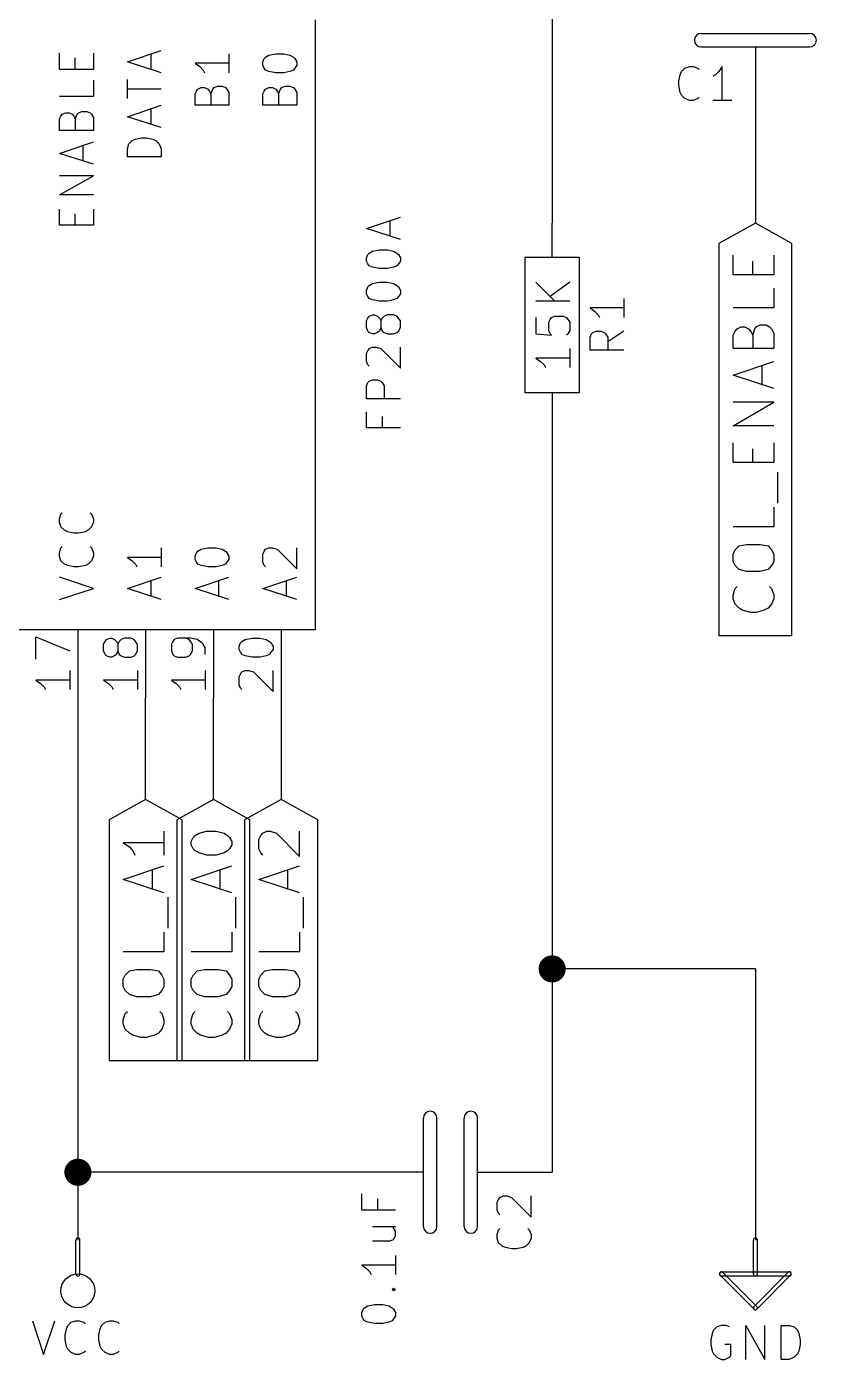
# Model space of a CAD drawing. Extents: x 10 to 287, y -200 to -10.
# Drawn here: x 69.2 to 98.81, y -103.53 to -53.59 of the extents above; entities that cross this region are included whole.
import ezdxf

# ---------------------------------------------------------------- set-up
doc = ezdxf.new("R2010")
doc.units = 0
doc.header["$MEASUREMENT"] = 0

msp = doc.modelspace()

# ---------------------------------------------------------------- linework, layer by layer
at = {"layer": 'Cyan 2'}
for p, q in [((70.4342, -55.1942), (70.4342, -54.5846)), ((71.0184, -55.1942), (71.0184, -54.7624)), ((71.7042, -54.5846), (71.7042, -55.1942)), ((72.9742, -54.9148), (74.2442, -54.483)), ((74.2442, -55.3212), (72.9742, -54.9148)), ((73.8632, -55.1942), (73.8632, -54.61)), ((76.7842, -54.61), (76.7842, -55.3212)), ((78.0542, -54.9148), (78.105, -54.7878)), ((78.0542, -55.0418), (78.0542, -54.9148)), ((78.105, -54.7878), (78.1558, -54.737)), ((78.1558, -54.737), (78.2828, -54.6608)), ((78.2828, -54.6608), (78.5368, -54.61)), ((78.5368, -54.61), (78.8416, -54.61)), ((78.8416, -54.61), (79.0702, -54.6608)), ((79.0702, -54.6608), (79.1972, -54.737)), ((79.1972, -54.737), (79.248, -54.7878)), ((79.248, -54.7878), (79.3242, -54.9148)), ((79.3242, -54.9148), (79.3242, -55.0418)), ((71.7042, -55.1942), (70.4342, -55.1942)), ((76.7842, -54.9656), (75.5142, -54.9656)), ((75.5142, -54.9656), (75.692, -55.0926)), ((75.692, -55.0926), (75.819, -55.2196)), ((75.819, -55.2196), (75.8698, -55.3212)), ((78.105, -55.1434), (78.0542, -55.0418)), ((78.1558, -55.2196), (78.105, -55.1434)), ((78.2828, -55.2704), (78.1558, -55.2196)), ((78.5368, -55.3212), (78.2828, -55.2704)), ((78.8416, -55.3212), (78.5368, -55.3212)), ((79.0702, -55.2704), (78.8416, -55.3212)), ((79.1972, -55.2196), (79.0702, -55.2704)), ((79.248, -55.1434), (79.1972, -55.2196)), ((79.3242, -55.0418), (79.248, -55.1434)), ((93.6498, -55.626), (93.7006, -55.3974)), ((93.7006, -55.3974), (93.7514, -55.2704)), ((93.7514, -55.2704), (93.8784, -55.1434)), ((93.8784, -55.1434), (94.0562, -55.0926)), ((94.0562, -55.0926), (94.1832, -55.0926)), ((94.1832, -55.0926), (94.361, -55.1434)), ((94.361, -55.1434), (94.4118, -55.1942)), ((95.0214, -55.3974), (94.9198, -55.4482)), ((95.1484, -55.2704), (95.0214, -55.3974)), ((95.2754, -55.0926), (95.1484, -55.2704)), ((95.2754, -56.3626), (95.2754, -55.0926)), ((71.7042, -55.6006), (71.7042, -56.2102)), ((72.9742, -56.2864), (72.9742, -55.5752)), ((75.6158, -55.9308), (75.7428, -55.88)), ((75.7428, -55.88), (75.8698, -55.88)), ((75.8698, -55.88), (75.9968, -55.9308)), ((76.1746, -55.9308), (76.2254, -55.88)), ((76.2254, -55.88), (76.3524, -55.8292)), ((76.3524, -55.8292), (76.5302, -55.8292)), ((76.5302, -55.8292), (76.6572, -55.88)), ((76.6572, -55.88), (76.708, -55.9308)), ((78.1558, -55.9308), (78.2828, -55.88)), ((78.2828, -55.88), (78.4098, -55.88)), ((78.4098, -55.88), (78.5368, -55.9308)), ((78.7146, -55.9308), (78.7654, -55.88)), ((78.7654, -55.88), (78.8924, -55.8292)), ((78.8924, -55.8292), (79.0702, -55.8292)), ((79.0702, -55.8292), (79.1972, -55.88)), ((79.1972, -55.88), (79.248, -55.9308)), ((93.6498, -55.8038), (93.6498, -55.626)), ((93.7006, -56.0578), (93.6498, -55.8038)), ((71.7042, -56.2102), (70.4342, -56.2102)), ((74.2442, -55.9308), (72.9742, -55.9308)), ((75.5142, -56.1086), (75.565, -56.007)), ((75.5142, -56.5404), (75.5142, -56.1086)), ((75.565, -56.007), (75.6158, -55.9308)), ((75.9968, -55.9308), (76.0476, -56.007)), ((76.0476, -56.007), (76.0984, -56.1086)), ((76.0984, -56.1086), (76.1746, -55.9308)), ((76.0984, -56.1086), (76.0984, -56.5404)), ((76.708, -55.9308), (76.7842, -56.0578)), ((76.7842, -56.0578), (76.7842, -56.5404)), ((78.0542, -56.1086), (78.105, -56.007)), ((78.0542, -56.5404), (78.0542, -56.1086)), ((78.105, -56.007), (78.1558, -55.9308)), ((78.5368, -55.9308), (78.5876, -56.007)), ((78.5876, -56.007), (78.6384, -56.1086)), ((78.6384, -56.1086), (78.7146, -55.9308)), ((78.6384, -56.1086), (78.6384, -56.5404)), ((79.248, -55.9308), (79.3242, -56.0578)), ((79.3242, -56.0578), (79.3242, -56.5404)), ((93.7514, -56.1594), (93.7006, -56.0578)), ((93.8784, -56.2864), (93.7514, -56.1594)), ((94.0562, -56.3626), (93.8784, -56.2864)), ((94.1832, -56.3626), (94.0562, -56.3626)), ((94.361, -56.2864), (94.1832, -56.3626)), ((94.4118, -56.2356), (94.361, -56.2864)), ((95.631, -56.3626), (94.9198, -56.3626)), ((70.485, -56.9468), (70.5358, -56.8706)), ((70.5358, -56.8706), (70.6628, -56.8198)), ((70.6628, -56.8198), (70.7898, -56.8198)), ((70.7898, -56.8198), (70.9168, -56.8706)), ((70.9168, -56.8706), (70.9676, -56.9468)), ((71.0184, -57.0484), (71.0946, -56.8706)), ((71.0946, -56.8706), (71.1454, -56.8198)), ((71.1454, -56.8198), (71.2724, -56.769)), ((71.2724, -56.769), (71.4502, -56.769)), ((71.4502, -56.769), (71.5772, -56.8198)), ((71.5772, -56.8198), (71.628, -56.8706)), ((71.628, -56.8706), (71.7042, -56.9976)), ((72.9742, -56.9722), (74.2442, -56.5404)), ((73.8632, -57.2516), (73.8632, -56.6674)), ((76.7842, -56.5404), (75.5142, -56.5404)), ((79.3242, -56.5404), (78.0542, -56.5404)), ((70.4342, -57.0484), (70.485, -56.9468)), ((70.4342, -57.4802), (70.4342, -57.0484)), ((70.9676, -56.9468), (71.0184, -57.0484)), ((71.0184, -57.0484), (71.0184, -57.4802)), ((71.7042, -56.9976), (71.7042, -57.4802)), ((74.2442, -57.3786), (72.9742, -56.9722)), ((71.7042, -57.4802), (70.4342, -57.4802)), ((70.4342, -58.3438), (71.7042, -57.912)), ((73.025, -57.9882), (73.152, -57.8612)), ((73.152, -57.8612), (73.279, -57.8104)), ((73.279, -57.8104), (73.5076, -57.7596)), ((73.5076, -57.7596), (73.6854, -57.7596)), ((73.6854, -57.7596), (73.9394, -57.8104)), ((73.9394, -57.8104), (74.041, -57.8612)), ((74.041, -57.8612), (74.168, -57.9882)), ((71.7042, -58.7502), (70.4342, -58.3438)), ((71.3232, -58.6232), (71.3232, -58.039)), ((72.9742, -58.166), (73.025, -57.9882)), ((72.9742, -58.4708), (72.9742, -58.166)), ((74.168, -57.9882), (74.2442, -58.166)), ((74.2442, -58.166), (74.2442, -58.4708)), ((74.2442, -58.4708), (72.9742, -58.4708)), ((70.4342, -59.8932), (71.7042, -59.182)), ((71.7042, -59.182), (70.4342, -59.182)), ((71.7042, -59.8932), (70.4342, -59.8932)), ((70.4342, -61.0362), (70.4342, -60.4266)), ((71.0184, -61.0362), (71.0184, -60.6044)), ((71.7042, -60.4266), (71.7042, -61.0362)), ((81.9404, -61.1632), (83.2104, -60.7314)), ((82.8294, -61.4426), (82.8294, -60.8584)), ((71.7042, -61.0362), (70.4342, -61.0362)), ((83.2104, -61.5696), (81.9404, -61.1632)), ((81.9404, -62.2554), (81.9912, -62.1284)), ((81.9404, -62.3824), (81.9404, -62.2554)), ((81.9912, -62.484), (81.9404, -62.3824)), ((81.9912, -62.1284), (82.042, -62.0776)), ((82.042, -62.0776), (82.169, -62.0014)), ((82.169, -62.0014), (82.423, -61.9506)), ((82.423, -61.9506), (82.7278, -61.9506)), ((82.7278, -61.9506), (82.9564, -62.0014)), ((82.9564, -62.0014), (83.0834, -62.0776)), ((83.0834, -62.0776), (83.1342, -62.1284)), ((83.1342, -62.1284), (83.2104, -62.2554)), ((83.2104, -62.3824), (83.1342, -62.484)), ((83.2104, -62.2554), (83.2104, -62.3824)), ((82.042, -62.5602), (81.9912, -62.484)), ((82.169, -62.611), (82.042, -62.5602)), ((82.423, -62.6618), (82.169, -62.611)), ((82.7278, -62.6618), (82.423, -62.6618)), ((82.9564, -62.611), (82.7278, -62.6618)), ((83.0834, -62.5602), (82.9564, -62.611)), ((83.1342, -62.484), (83.0834, -62.5602)), ((81.9404, -63.4746), (81.9912, -63.3476)), ((81.9912, -63.3476), (82.042, -63.2968)), ((82.042, -63.2968), (82.169, -63.2206)), ((82.169, -63.2206), (82.423, -63.1698)), ((82.423, -63.1698), (82.7278, -63.1698)), ((82.7278, -63.1698), (82.9564, -63.2206)), ((82.9564, -63.2206), (83.0834, -63.2968)), ((83.0834, -63.2968), (83.1342, -63.3476)), ((83.1342, -63.3476), (83.2104, -63.4746)), ((88.2904, -63.1698), (89.0016, -63.881)), ((89.5604, -63.1698), (88.8238, -63.7032)), ((81.9404, -63.6016), (81.9404, -63.4746)), ((81.9912, -63.7032), (81.9404, -63.6016)), ((82.042, -63.7794), (81.9912, -63.7032)), ((82.169, -63.8302), (82.042, -63.7794)), ((82.423, -63.881), (82.169, -63.8302)), ((82.7278, -63.881), (82.423, -63.881)), ((82.9564, -63.8302), (82.7278, -63.881)), ((83.0834, -63.7794), (82.9564, -63.8302)), ((83.1342, -63.7032), (83.0834, -63.7794)), ((83.2104, -63.6016), (83.1342, -63.7032)), ((83.2104, -63.4746), (83.2104, -63.6016)), ((89.5604, -63.881), (88.2904, -63.881)), ((91.5924, -63.7794), (91.5924, -64.4906)), ((82.042, -64.4398), (82.169, -64.389)), ((82.169, -64.389), (82.2452, -64.389)), ((82.2452, -64.389), (82.3468, -64.4398)), ((82.7278, -64.389), (82.6008, -64.4398)), ((82.9564, -64.389), (82.7278, -64.389)), ((83.0834, -64.4398), (82.9564, -64.389)), ((91.5924, -64.135), (90.3224, -64.135)), ((90.3224, -64.135), (90.5002, -64.262)), ((90.5002, -64.262), (90.6272, -64.389)), ((90.6272, -64.389), (90.678, -64.4906)), ((81.9404, -64.6176), (81.9912, -64.516)), ((81.9404, -64.8716), (81.9404, -64.6176)), ((81.9912, -64.9986), (81.9404, -64.8716)), ((81.9912, -64.516), (82.042, -64.4398)), ((82.3468, -64.4398), (82.423, -64.516)), ((82.423, -64.516), (82.4738, -64.6176)), ((82.4738, -64.8716), (82.423, -64.9986)), ((82.5246, -64.516), (82.4738, -64.6176)), ((82.4738, -64.6176), (82.4738, -64.8716)), ((82.4738, -64.8716), (82.5246, -64.9986)), ((82.6008, -64.4398), (82.5246, -64.516)), ((83.1342, -64.516), (83.0834, -64.4398)), ((83.2104, -64.6176), (83.1342, -64.516)), ((83.1342, -64.9986), (83.2104, -64.8716)), ((83.2104, -64.8716), (83.2104, -64.6176)), ((88.2904, -64.4906), (88.2904, -65.1002)), ((88.773, -64.6684), (88.8238, -64.5668)), ((88.773, -64.9732), (88.773, -64.6684)), ((88.8238, -64.5668), (88.8746, -64.4906)), ((88.8746, -64.4906), (89.0016, -64.4398)), ((89.0016, -64.4398), (89.3064, -64.4398)), ((89.3064, -64.4398), (89.4334, -64.4906)), ((89.4334, -64.4906), (89.4842, -64.5668)), ((89.4842, -64.5668), (89.5604, -64.6684)), ((89.5604, -64.6684), (89.5604, -64.9732)), ((82.042, -65.0494), (81.9912, -64.9986)), ((82.169, -65.1002), (82.042, -65.0494)), ((82.2452, -65.1002), (82.169, -65.1002)), ((82.3468, -65.0494), (82.2452, -65.1002)), ((82.423, -64.9986), (82.3468, -65.0494)), ((82.5246, -64.9986), (82.6008, -65.0494)), ((82.6008, -65.0494), (82.7278, -65.1002)), ((82.7278, -65.1002), (82.9564, -65.1002)), ((82.9564, -65.1002), (83.0834, -65.0494)), ((83.0834, -65.0494), (83.1342, -64.9986)), ((88.2904, -65.1002), (88.8746, -65.151)), ((88.8238, -65.1002), (88.773, -64.9732)), ((88.8746, -65.151), (88.8238, -65.1002)), ((89.4842, -65.1002), (89.4334, -65.151)), ((89.5604, -64.9732), (89.4842, -65.1002)), ((90.3224, -65.2272), (90.3732, -65.1002)), ((90.3224, -65.7098), (90.3224, -65.2272)), ((90.3732, -65.1002), (90.424, -65.0494)), ((90.424, -65.0494), (90.551, -64.9986)), ((90.551, -64.9986), (90.7288, -64.9986)), ((90.7288, -64.9986), (90.8558, -65.0494)), ((90.8558, -65.0494), (90.9066, -65.1002)), ((90.9066, -65.1002), (90.9828, -65.2272)), ((91.5924, -64.9986), (90.9828, -65.405)), ((90.9828, -65.2272), (90.9828, -65.7098)), ((81.9404, -65.8368), (81.9912, -65.7352)), ((81.9404, -66.1416), (81.9404, -65.8368)), ((81.9912, -65.7352), (82.042, -65.659)), ((82.042, -65.659), (82.169, -65.6082)), ((82.169, -65.6082), (82.296, -65.6082)), ((82.296, -65.6082), (82.4738, -65.659)), ((82.4738, -65.659), (83.2104, -66.3956)), ((83.2104, -66.3956), (83.2104, -65.6082)), ((89.5604, -65.659), (89.5604, -66.3702)), ((91.5924, -65.7098), (90.3224, -65.7098)), ((81.9912, -66.2686), (81.9404, -66.1416)), ((82.042, -66.3194), (81.9912, -66.2686)), ((89.5604, -66.0146), (88.2904, -66.0146)), ((88.2904, -66.0146), (88.4682, -66.1416)), ((88.4682, -66.1416), (88.5952, -66.2686)), ((88.5952, -66.2686), (88.646, -66.3702)), ((81.9912, -66.929), (82.042, -66.8782)), ((82.042, -66.8782), (82.169, -66.8274)), ((82.169, -66.8274), (82.3468, -66.8274)), ((82.3468, -66.8274), (82.4738, -66.8782)), ((82.4738, -66.8782), (82.5246, -66.929)), ((81.9404, -67.056), (81.9912, -66.929)), ((81.9404, -67.5386), (81.9404, -67.056)), ((82.5246, -66.929), (82.6008, -67.056)), ((82.6008, -67.056), (82.6008, -67.5386)), ((83.2104, -67.5386), (81.9404, -67.5386)), ((81.9404, -68.6308), (81.9404, -68.0212)), ((82.5246, -68.199), (82.5246, -68.6308)), ((83.2104, -68.6308), (81.9404, -68.6308)), ((70.4342, -72.0344), (70.485, -71.8566)), ((70.485, -71.8566), (70.5358, -71.8058)), ((71.5772, -71.8058), (71.628, -71.8566)), ((71.628, -71.8566), (71.7042, -72.0344)), ((70.4342, -72.1614), (70.4342, -72.0344)), ((70.485, -72.3392), (70.4342, -72.1614)), ((70.612, -72.4662), (70.485, -72.3392)), ((71.628, -72.3392), (71.501, -72.4662)), ((71.7042, -72.1614), (71.628, -72.3392)), ((71.7042, -72.0344), (71.7042, -72.1614)), ((70.739, -72.517), (70.612, -72.4662)), ((70.9676, -72.5678), (70.739, -72.517)), ((71.1454, -72.5678), (70.9676, -72.5678)), ((71.3994, -72.517), (71.1454, -72.5678)), ((71.501, -72.4662), (71.3994, -72.517)), ((70.4342, -73.3044), (70.485, -73.1266)), ((70.4342, -73.4314), (70.4342, -73.3044)), ((70.485, -73.1266), (70.5358, -73.0758)), ((71.5772, -73.0758), (71.628, -73.1266)), ((71.628, -73.1266), (71.7042, -73.3044)), ((71.7042, -73.3044), (71.7042, -73.4314)), ((74.2442, -73.1266), (74.2442, -73.8378)), ((75.5142, -73.4314), (75.565, -73.3044)), ((75.565, -73.3044), (75.6158, -73.2536)), ((75.6158, -73.2536), (75.7428, -73.1774)), ((75.7428, -73.1774), (75.9968, -73.1266)), ((75.9968, -73.1266), (76.3016, -73.1266)), ((76.3016, -73.1266), (76.5302, -73.1774)), ((76.5302, -73.1774), (76.6572, -73.2536)), ((76.6572, -73.2536), (76.708, -73.3044)), ((76.708, -73.3044), (76.7842, -73.4314)), ((78.0542, -73.3552), (78.105, -73.2536)), ((78.0542, -73.66), (78.0542, -73.3552)), ((78.105, -73.2536), (78.1558, -73.1774)), ((78.1558, -73.1774), (78.2828, -73.1266)), ((78.2828, -73.1266), (78.4098, -73.1266)), ((78.4098, -73.1266), (78.5876, -73.1774)), ((78.5876, -73.1774), (79.3242, -73.914)), ((79.3242, -73.914), (79.3242, -73.1266)), ((70.485, -73.6092), (70.4342, -73.4314)), ((70.612, -73.7362), (70.485, -73.6092)), ((70.739, -73.787), (70.612, -73.7362)), ((70.9676, -73.8378), (70.739, -73.787)), ((71.1454, -73.8378), (70.9676, -73.8378)), ((71.3994, -73.787), (71.1454, -73.8378)), ((71.501, -73.7362), (71.3994, -73.787)), ((71.628, -73.6092), (71.501, -73.7362)), ((71.7042, -73.4314), (71.628, -73.6092)), ((74.2442, -73.4822), (72.9742, -73.4822)), ((72.9742, -73.4822), (73.152, -73.6092)), ((73.152, -73.6092), (73.279, -73.7362)), ((73.279, -73.7362), (73.3298, -73.8378)), ((75.5142, -73.5584), (75.5142, -73.4314)), ((75.565, -73.66), (75.5142, -73.5584)), ((75.6158, -73.7362), (75.565, -73.66)), ((75.7428, -73.787), (75.6158, -73.7362)), ((75.9968, -73.8378), (75.7428, -73.787)), ((76.3016, -73.8378), (75.9968, -73.8378)), ((76.5302, -73.787), (76.3016, -73.8378)), ((76.6572, -73.7362), (76.5302, -73.787)), ((76.708, -73.66), (76.6572, -73.7362)), ((76.7842, -73.5584), (76.708, -73.66)), ((76.7842, -73.4314), (76.7842, -73.5584)), ((78.105, -73.787), (78.0542, -73.66)), ((78.1558, -73.8378), (78.105, -73.787)), ((71.7042, -74.6506), (70.4342, -74.2188)), ((72.9742, -74.6506), (74.2442, -74.2188)), ((73.8632, -74.93), (73.8632, -74.3458)), ((75.5142, -74.6506), (76.7842, -74.2188)), ((76.4032, -74.93), (76.4032, -74.3458)), ((78.0542, -74.6506), (79.3242, -74.2188)), ((78.9432, -74.93), (78.9432, -74.3458)), ((70.4342, -75.057), (71.7042, -74.6506)), ((74.2442, -75.057), (72.9742, -74.6506)), ((76.7842, -75.057), (75.5142, -74.6506)), ((79.3242, -75.057), (78.0542, -74.6506)), ((81.7626, -97.9424), (81.7626, -97.3328)), ((82.3468, -97.5106), (82.3468, -97.9424)), ((86.8426, -97.6376), (86.8934, -97.536)), ((86.8426, -97.9424), (86.8426, -97.6376)), ((86.8934, -97.536), (86.9442, -97.4598)), ((86.9442, -97.4598), (87.0712, -97.409)), ((87.0712, -97.409), (87.1982, -97.409)), ((87.1982, -97.409), (87.376, -97.4598)), ((87.376, -97.4598), (88.1126, -98.1964)), ((88.1126, -98.1964), (88.1126, -97.409)), ((83.0326, -97.9424), (81.7626, -97.9424)), ((86.8934, -98.0694), (86.8426, -97.9424)), ((86.9442, -98.1202), (86.8934, -98.0694)), ((82.169, -98.552), (83.0326, -98.552)), ((82.9564, -98.6028), (82.9056, -98.552)), ((83.0326, -98.7298), (82.9564, -98.6028)), ((83.0326, -98.9076), (83.0326, -98.7298)), ((86.8426, -98.8568), (86.8934, -98.679)), ((86.8426, -98.9838), (86.8426, -98.8568)), ((86.8934, -98.679), (86.9442, -98.6282)), ((87.9856, -98.6282), (88.0364, -98.679)), ((88.0364, -98.679), (88.1126, -98.8568)), ((88.1126, -98.8568), (88.1126, -98.9838)), ((82.169, -99.0854), (82.8294, -99.0854)), ((82.8294, -99.0854), (82.9564, -99.0346)), ((82.9564, -99.0346), (83.0326, -98.9076)), ((86.8934, -99.1616), (86.8426, -98.9838)), ((87.0204, -99.2886), (86.8934, -99.1616)), ((87.1474, -99.3394), (87.0204, -99.2886)), ((87.376, -99.3902), (87.1474, -99.3394)), ((87.8078, -99.3394), (87.5538, -99.3902)), ((87.9094, -99.2886), (87.8078, -99.3394)), ((88.0364, -99.1616), (87.9094, -99.2886)), ((88.1126, -98.9838), (88.0364, -99.1616)), ((83.0326, -99.6442), (83.0326, -100.355)), ((87.5538, -99.3902), (87.376, -99.3902)), ((83.0326, -99.9998), (81.7626, -99.9998)), ((81.7626, -99.9998), (81.9404, -100.127)), ((81.9404, -100.127), (82.0674, -100.254)), ((82.0674, -100.254), (82.1182, -100.355)), ((82.9056, -100.914), (82.9564, -100.863)), ((82.9564, -100.863), (83.0326, -100.914)), ((82.9564, -100.965), (82.9056, -100.914)), ((82.9056, -100.914), (83.0326, -100.914)), ((83.0326, -100.914), (82.9564, -100.965)), ((81.7626, -101.778), (81.8134, -101.651)), ((81.7626, -101.905), (81.7626, -101.778)), ((81.8134, -101.651), (81.8642, -101.6)), ((81.8642, -101.6), (81.9912, -101.524)), ((81.9912, -101.524), (82.2452, -101.473)), ((82.2452, -101.473), (82.55, -101.473)), ((82.55, -101.473), (82.7786, -101.524)), ((82.7786, -101.524), (82.9056, -101.6)), ((82.9056, -101.6), (82.9564, -101.651)), ((82.9564, -101.651), (83.0326, -101.778)), ((83.0326, -101.778), (83.0326, -101.905)), ((69.4182, -102.083), (69.8246, -103.353)), ((69.8246, -103.353), (70.2564, -102.083)), ((70.6882, -102.387), (70.739, -102.26)), ((70.739, -102.26), (70.866, -102.133)), ((70.866, -102.133), (71.0438, -102.083)), ((71.0438, -102.083), (71.1708, -102.083)), ((71.1708, -102.083), (71.3486, -102.133)), ((71.3486, -102.133), (71.3994, -102.184)), ((71.9582, -102.387), (72.009, -102.26)), ((72.009, -102.26), (72.136, -102.133)), ((72.136, -102.133), (72.3138, -102.083)), ((72.3138, -102.083), (72.4408, -102.083)), ((72.4408, -102.083), (72.6186, -102.133)), ((72.6186, -102.133), (72.6694, -102.184)), ((81.8134, -102.006), (81.7626, -101.905)), ((81.8642, -102.083), (81.8134, -102.006)), ((81.9912, -102.133), (81.8642, -102.083)), ((82.2452, -102.184), (81.9912, -102.133)), ((82.55, -102.184), (82.2452, -102.184)), ((82.7786, -102.133), (82.55, -102.184)), ((82.9056, -102.083), (82.7786, -102.133)), ((82.9564, -102.006), (82.9056, -102.083)), ((83.0326, -101.905), (82.9564, -102.006)), ((95.0722, -102.311), (94.9452, -102.438)), ((95.25, -102.26), (95.0722, -102.311)), ((95.4278, -102.26), (95.25, -102.26)), ((95.5548, -102.311), (95.4278, -102.26)), ((96.1644, -103.53), (96.1644, -102.26)), ((96.1644, -102.26), (96.8756, -103.53)), ((96.8756, -103.53), (96.8756, -102.26)), ((97.4852, -103.53), (97.4852, -102.26)), ((97.4852, -102.26), (97.79, -102.26)), ((97.79, -102.26), (97.9678, -102.311)), ((97.9678, -102.311), (98.0948, -102.438)), ((70.6374, -102.616), (70.6882, -102.387)), ((70.6374, -102.794), (70.6374, -102.616)), ((70.6882, -103.048), (70.6374, -102.794)), ((71.9074, -102.616), (71.9582, -102.387)), ((71.9074, -102.794), (71.9074, -102.616)), ((71.9582, -103.048), (71.9074, -102.794)), ((94.8944, -102.565), (94.8436, -102.794)), ((94.8436, -102.794), (94.8436, -102.972)), ((94.9452, -102.438), (94.8944, -102.565)), ((98.0948, -102.438), (98.1456, -102.565)), ((98.1456, -102.565), (98.1964, -102.794)), ((98.1964, -102.794), (98.1964, -102.972)), ((70.739, -103.149), (70.6882, -103.048)), ((70.866, -103.276), (70.739, -103.149)), ((71.0438, -103.353), (70.866, -103.276)), ((71.1708, -103.353), (71.0438, -103.353)), ((71.3486, -103.276), (71.1708, -103.353)), ((71.3994, -103.226), (71.3486, -103.276)), ((72.009, -103.149), (71.9582, -103.048)), ((72.136, -103.276), (72.009, -103.149)), ((72.3138, -103.353), (72.136, -103.276)), ((72.4408, -103.353), (72.3138, -103.353)), ((72.6186, -103.276), (72.4408, -103.353)), ((72.6694, -103.226), (72.6186, -103.276)), ((94.8436, -102.972), (94.8944, -103.226)), ((94.8944, -103.226), (94.9452, -103.327)), ((94.9452, -103.327), (95.0722, -103.454)), ((95.6056, -102.972), (95.377, -102.972)), ((95.6056, -103.403), (95.6056, -102.972)), ((98.0948, -103.327), (97.9678, -103.454)), ((98.1456, -103.226), (98.0948, -103.327)), ((98.1964, -102.972), (98.1456, -103.226)), ((95.0722, -103.454), (95.25, -103.53)), ((95.25, -103.53), (95.377, -103.53)), ((95.377, -103.53), (95.5548, -103.454)), ((95.5548, -103.454), (95.6056, -103.403)), ((97.79, -103.53), (97.4852, -103.53)), ((97.9678, -103.454), (97.79, -103.53))]:
    msp.add_line(p, q, dxfattribs=at)
at = {"layer": 'Green 2'}
for p, q in [((88.9, -35.56), (88.9, -60.96)), ((96.52, -57.15), (96.52, -60.96)), ((88.9, -68.58), (88.9, -96.52)), ((71.12, -78.74), (71.12, -99.06)), ((73.66, -82.55), (73.66, -78.74)), ((76.2, -82.55), (76.2, -78.74)), ((78.74, -78.74), (78.74, -82.55)), ((96.52, -88.9), (88.9, -88.9)), ((96.52, -88.9), (96.52, -99.06)), ((81.28, -96.52), (71.12, -96.52))]:
    msp.add_line(p, q, dxfattribs=at)
at = {"layer": 'Green 2', "const_width": 0.508}
for points in [[(88.646, -88.9, 1), (89.154, -88.9, 1)], [(70.866, -96.52, 1), (71.374, -96.52, 1)]]:
    msp.add_lwpolyline(points, format="xyb", close=True, dxfattribs=at)
at = {"layer": 'L.Yellow'}
for p, q in [((80.01, -53.34), (80.01, -76.2)), ((80.01, -76.2), (29.21, -76.2))]:
    msp.add_line(p, q, dxfattribs=at)
at = {"layer": 'Red 2'}
for p, q in [((80.01, -53.34), (80.01, -76.2)), ((94.488, -53.848), (98.552, -53.848)), ((94.488, -54.356), (98.552, -54.356)), ((96.52, -54.356), (96.52, -57.15)), ((88.9, -62.23), (88.9, -60.96)), ((96.52, -60.96), (95.1484, -61.722)), ((97.8916, -61.722), (96.52, -60.96)), ((95.1484, -61.722), (95.1484, -76.4032)), ((97.8916, -76.4032), (97.8916, -61.722)), ((87.884, -67.31), (87.884, -62.23)), ((87.884, -62.23), (89.916, -62.23)), ((89.916, -62.23), (89.916, -67.31)), ((95.6818, -62.8904), (95.6818, -62.1538)), ((96.4184, -62.8904), (96.4184, -62.3824)), ((97.2058, -62.1538), (97.2058, -62.8904)), ((97.2058, -62.8904), (95.6818, -62.8904)), ((97.2058, -63.3984), (97.2058, -64.135)), ((97.2058, -64.135), (95.6818, -64.135)), ((95.8342, -64.9224), (95.9866, -64.8462)), ((95.9866, -64.8462), (96.1136, -64.8462)), ((96.1136, -64.8462), (96.266, -64.9224)), ((96.4946, -64.9224), (96.5454, -64.8462)), ((96.5454, -64.8462), (96.6978, -64.77)), ((96.6978, -64.77), (96.9264, -64.77)), ((96.9264, -64.77), (97.0534, -64.8462)), ((97.0534, -64.8462), (97.1296, -64.9224)), ((95.6818, -65.151), (95.758, -64.9986)), ((95.6818, -65.659), (95.6818, -65.151)), ((95.758, -64.9986), (95.8342, -64.9224)), ((96.266, -64.9224), (96.3422, -64.9986)), ((96.3422, -64.9986), (96.4184, -65.151)), ((96.4184, -65.151), (96.4946, -64.9224)), ((96.4184, -65.151), (96.4184, -65.659)), ((97.1296, -64.9224), (97.2058, -65.0748)), ((97.2058, -65.0748), (97.2058, -65.659)), ((97.2058, -65.659), (95.6818, -65.659)), ((95.6818, -66.6496), (97.2058, -66.1416)), ((96.774, -67.0306), (96.774, -66.294)), ((97.2058, -67.1576), (95.6818, -66.6496)), ((89.916, -67.31), (87.884, -67.31)), ((88.9, -67.31), (88.9, -68.58)), ((95.6818, -68.5546), (97.2058, -67.6656)), ((97.2058, -67.6656), (95.6818, -67.6656)), ((97.2058, -68.5546), (95.6818, -68.5546)), ((95.6818, -69.9262), (95.6818, -69.1896)), ((97.2058, -69.1896), (97.2058, -69.9262)), ((96.4184, -69.9262), (96.4184, -69.4182)), ((97.2058, -69.9262), (95.6818, -69.9262)), ((97.3582, -71.4502), (97.3582, -70.2818)), ((97.2058, -71.6026), (97.2058, -72.3392)), ((97.2058, -72.3392), (95.6818, -72.3392)), ((95.6818, -73.3552), (95.758, -73.2028)), ((95.6818, -73.6346), (95.6818, -73.3552)), ((95.758, -73.2028), (95.9104, -73.0504)), ((95.9104, -73.0504), (96.1898, -72.9996)), ((96.1898, -72.9996), (96.6978, -72.9996)), ((96.6978, -72.9996), (97.0026, -73.0504)), ((97.0026, -73.0504), (97.1296, -73.2028)), ((97.1296, -73.2028), (97.2058, -73.3552)), ((97.2058, -73.3552), (97.2058, -73.6346)), ((95.758, -73.787), (95.6818, -73.6346)), ((95.9104, -73.9394), (95.758, -73.787)), ((97.1296, -73.787), (97.0026, -73.9394)), ((97.2058, -73.6346), (97.1296, -73.787)), ((96.1898, -74.0156), (95.9104, -73.9394)), ((96.6978, -74.0156), (96.1898, -74.0156)), ((97.0026, -73.9394), (96.6978, -74.0156)), ((95.6818, -74.8792), (95.758, -74.6506)), ((95.6818, -75.0316), (95.6818, -74.8792)), ((95.758, -74.6506), (95.8342, -74.5744)), ((97.0534, -74.5744), (97.1296, -74.6506)), ((97.1296, -74.6506), (97.2058, -74.8792)), ((97.2058, -74.8792), (97.2058, -75.0316)), ((95.758, -75.2348), (95.6818, -75.0316)), ((95.9104, -75.3872), (95.758, -75.2348)), ((96.0374, -75.4634), (95.9104, -75.3872)), ((97.0026, -75.3872), (96.8502, -75.4634)), ((97.1296, -75.2348), (97.0026, -75.3872)), ((97.2058, -75.0316), (97.1296, -75.2348)), ((96.3422, -75.5396), (96.0374, -75.4634)), ((96.5454, -75.5396), (96.3422, -75.5396)), ((96.8502, -75.4634), (96.5454, -75.5396)), ((80.01, -76.2), (29.21, -76.2)), ((71.12, -76.2), (71.12, -78.74)), ((73.66, -76.2), (73.66, -78.74)), ((76.2, -76.2), (76.2, -78.74)), ((78.74, -76.2), (78.74, -78.74)), ((69.5452, -77.2922), (69.5452, -76.454)), ((69.5452, -76.454), (70.8152, -76.9874)), ((72.0852, -76.7334), (72.136, -76.6318)), ((72.0852, -76.9874), (72.0852, -76.7334)), ((72.136, -76.6318), (72.1868, -76.5556)), ((72.1868, -76.5556), (72.3138, -76.5048)), ((72.3138, -76.5048), (72.39, -76.5048)), ((72.39, -76.5048), (72.4916, -76.5556)), ((72.4916, -76.5556), (72.5678, -76.6318)), ((72.5678, -76.6318), (72.6186, -76.7334)), ((72.6694, -76.6318), (72.6186, -76.7334)), ((72.6186, -76.7334), (72.6186, -76.9874)), ((72.7456, -76.5556), (72.6694, -76.6318)), ((72.8726, -76.5048), (72.7456, -76.5556)), ((73.1012, -76.5048), (72.8726, -76.5048)), ((73.2282, -76.5556), (73.1012, -76.5048)), ((73.279, -76.6318), (73.2282, -76.5556)), ((73.3552, -76.7334), (73.279, -76.6318)), ((73.3552, -76.9874), (73.3552, -76.7334)), ((74.676, -76.6318), (74.6252, -76.7334)), ((74.6252, -76.7334), (74.6252, -76.9874)), ((74.7268, -76.5556), (74.676, -76.6318)), ((74.8538, -76.5048), (74.7268, -76.5556)), ((75.3364, -76.5048), (74.8538, -76.5048)), ((75.2856, -76.5556), (75.1586, -76.5048)), ((75.3364, -76.6318), (75.2856, -76.5556)), ((75.5904, -76.5556), (75.3364, -76.5048)), ((75.4126, -76.7334), (75.3364, -76.6318)), ((75.4126, -76.9874), (75.4126, -76.7334)), ((75.7682, -76.6826), (75.5904, -76.5556)), ((75.819, -76.7334), (75.7682, -76.6826)), ((75.8952, -76.8604), (75.819, -76.7334)), ((75.8952, -77.1144), (75.8952, -76.8604)), ((77.1652, -76.8096), (77.216, -76.6826)), ((77.1652, -76.9366), (77.1652, -76.8096)), ((77.216, -76.6826), (77.2668, -76.6318)), ((77.2668, -76.6318), (77.3938, -76.5556)), ((77.3938, -76.5556), (77.6478, -76.5048)), ((77.6478, -76.5048), (77.9526, -76.5048)), ((77.9526, -76.5048), (78.1812, -76.5556)), ((78.1812, -76.5556), (78.3082, -76.6318)), ((78.3082, -76.6318), (78.359, -76.6826)), ((78.359, -76.6826), (78.4352, -76.8096)), ((78.4352, -76.8096), (78.4352, -76.9366)), ((95.1484, -76.4032), (96.52, -76.4032)), ((96.52, -76.4032), (97.8916, -76.4032)), ((72.136, -77.1144), (72.0852, -76.9874)), ((72.1868, -77.1652), (72.136, -77.1144)), ((72.3138, -77.216), (72.1868, -77.1652)), ((72.39, -77.216), (72.3138, -77.216)), ((72.4916, -77.1652), (72.39, -77.216)), ((72.5678, -77.1144), (72.4916, -77.1652)), ((72.6186, -76.9874), (72.5678, -77.1144)), ((72.6186, -76.9874), (72.6694, -77.1144)), ((72.6694, -77.1144), (72.7456, -77.1652)), ((72.7456, -77.1652), (72.8726, -77.216)), ((72.8726, -77.216), (73.1012, -77.216)), ((73.1012, -77.216), (73.2282, -77.1652)), ((73.2282, -77.1652), (73.279, -77.1144)), ((73.279, -77.1144), (73.3552, -76.9874)), ((74.6252, -76.9874), (74.676, -77.1144)), ((74.676, -77.1144), (74.7268, -77.1652)), ((74.7268, -77.1652), (74.8538, -77.216)), ((74.8538, -77.216), (75.1586, -77.216)), ((75.1586, -77.216), (75.2856, -77.1652)), ((75.2856, -77.1652), (75.3364, -77.1144)), ((75.3364, -77.1144), (75.4126, -76.9874)), ((77.216, -77.0382), (77.1652, -76.9366)), ((77.2668, -77.1144), (77.216, -77.0382)), ((77.3938, -77.1652), (77.2668, -77.1144)), ((77.6478, -77.216), (77.3938, -77.1652)), ((77.9526, -77.216), (77.6478, -77.216)), ((78.1812, -77.1652), (77.9526, -77.216)), ((78.3082, -77.1144), (78.1812, -77.1652)), ((78.359, -77.0382), (78.3082, -77.1144)), ((78.4352, -76.9366), (78.359, -77.0382)), ((70.8152, -77.724), (70.8152, -78.4352)), ((73.3552, -77.724), (73.3552, -78.4352)), ((75.8952, -77.724), (75.8952, -78.4352)), ((77.1652, -77.9526), (77.216, -77.851)), ((77.216, -77.851), (77.2668, -77.7748)), ((77.2668, -77.7748), (77.3938, -77.724)), ((77.3938, -77.724), (77.5208, -77.724)), ((77.5208, -77.724), (77.6986, -77.7748)), ((77.6986, -77.7748), (78.4352, -78.5114)), ((78.4352, -78.5114), (78.4352, -77.724)), ((70.8152, -78.0796), (69.5452, -78.0796)), ((69.5452, -78.0796), (69.723, -78.2066)), ((69.723, -78.2066), (69.85, -78.3336)), ((69.85, -78.3336), (69.9008, -78.4352)), ((73.3552, -78.0796), (72.0852, -78.0796)), ((72.0852, -78.0796), (72.263, -78.2066)), ((72.263, -78.2066), (72.39, -78.3336)), ((72.39, -78.3336), (72.4408, -78.4352)), ((75.8952, -78.0796), (74.6252, -78.0796)), ((74.6252, -78.0796), (74.803, -78.2066)), ((74.803, -78.2066), (74.93, -78.3336)), ((74.93, -78.3336), (74.9808, -78.4352)), ((77.1652, -78.2574), (77.1652, -77.9526)), ((77.216, -78.3844), (77.1652, -78.2574)), ((77.2668, -78.4352), (77.216, -78.3844)), ((73.66, -82.55), (72.2884, -83.312)), ((75.0316, -83.312), (73.66, -82.55)), ((76.2, -82.55), (74.8284, -83.312)), ((77.5716, -83.312), (76.2, -82.55)), ((78.74, -82.55), (77.3684, -83.312)), ((80.1116, -83.312), (78.74, -82.55)), ((72.2884, -83.312), (72.2884, -92.329)), ((74.8284, -83.312), (74.8284, -92.329)), ((75.0316, -92.329), (75.0316, -83.312)), ((77.3684, -83.312), (77.3684, -92.329)), ((77.5716, -92.329), (77.5716, -83.312)), ((80.1116, -92.329), (80.1116, -83.312)), ((74.3458, -83.7438), (74.3458, -84.6328)), ((75.5142, -83.8962), (75.6666, -83.82)), ((75.6666, -83.82), (75.946, -83.7438)), ((75.946, -83.7438), (76.3016, -83.7438)), ((76.3016, -83.7438), (76.6064, -83.82)), ((76.6064, -83.82), (76.7334, -83.8962)), ((77.978, -83.8962), (78.0542, -83.82)), ((78.0542, -83.82), (78.2066, -83.7438)), ((78.2066, -83.7438), (78.3336, -83.7438)), ((78.3336, -83.7438), (78.5622, -83.82)), ((78.5622, -83.82), (79.4258, -84.6836)), ((79.4258, -84.6836), (79.4258, -83.7438)), ((74.3458, -84.1756), (72.8218, -84.1756)), ((72.8218, -84.1756), (73.0504, -84.328)), ((73.0504, -84.328), (73.1774, -84.4804)), ((75.3618, -84.1248), (75.438, -83.9724)), ((75.3618, -84.2518), (75.3618, -84.1248)), ((75.438, -84.4042), (75.3618, -84.2518)), ((75.438, -83.9724), (75.5142, -83.8962)), ((76.7334, -83.8962), (76.8096, -83.9724)), ((76.8096, -83.9724), (76.8858, -84.1248)), ((76.8858, -84.2518), (76.8096, -84.4042)), ((76.8858, -84.1248), (76.8858, -84.2518)), ((77.9018, -84.0486), (77.978, -83.8962)), ((77.9018, -84.4042), (77.9018, -84.0486)), ((73.1774, -84.4804), (73.2536, -84.6328)), ((75.5142, -84.4804), (75.438, -84.4042)), ((75.6666, -84.5566), (75.5142, -84.4804)), ((75.946, -84.6328), (75.6666, -84.5566)), ((76.3016, -84.6328), (75.946, -84.6328)), ((76.6064, -84.5566), (76.3016, -84.6328)), ((76.7334, -84.4804), (76.6064, -84.5566)), ((76.8096, -84.4042), (76.7334, -84.4804)), ((77.978, -84.5566), (77.9018, -84.4042)), ((78.0542, -84.6328), (77.978, -84.5566)), ((72.8218, -85.5472), (74.3458, -85.0392)), ((73.914, -85.9282), (73.914, -85.1916)), ((75.3618, -85.5472), (76.8858, -85.0392)), ((76.454, -85.9282), (76.454, -85.1916)), ((77.9018, -85.5472), (79.4258, -85.0392)), ((78.994, -85.9282), (78.994, -85.1916)), ((74.3458, -86.0552), (72.8218, -85.5472)), ((76.8858, -86.0552), (75.3618, -85.5472)), ((79.4258, -86.0552), (77.9018, -85.5472)), ((74.4982, -87.376), (74.4982, -86.2076)), ((77.0382, -87.376), (77.0382, -86.2076)), ((79.5782, -87.376), (79.5782, -86.2076)), ((74.3458, -87.5284), (74.3458, -88.265)), ((76.8858, -87.5284), (76.8858, -88.265)), ((79.4258, -87.5284), (79.4258, -88.265)), ((74.3458, -88.265), (72.8218, -88.265)), ((76.8858, -88.265), (75.3618, -88.265)), ((79.4258, -88.265), (77.9018, -88.265)), ((72.8218, -89.281), (72.898, -89.1286)), ((72.8218, -89.5604), (72.8218, -89.281)), ((72.898, -89.1286), (73.0504, -88.9762)), ((73.0504, -88.9762), (73.3298, -88.9254)), ((73.3298, -88.9254), (73.8378, -88.9254)), ((73.8378, -88.9254), (74.1426, -88.9762)), ((74.1426, -88.9762), (74.2696, -89.1286)), ((74.2696, -89.1286), (74.3458, -89.281)), ((74.3458, -89.281), (74.3458, -89.5604)), ((75.3618, -89.281), (75.438, -89.1286)), ((75.3618, -89.5604), (75.3618, -89.281)), ((75.438, -89.1286), (75.5904, -88.9762)), ((75.5904, -88.9762), (75.8698, -88.9254)), ((75.8698, -88.9254), (76.3778, -88.9254)), ((76.3778, -88.9254), (76.6826, -88.9762)), ((76.6826, -88.9762), (76.8096, -89.1286)), ((76.8096, -89.1286), (76.8858, -89.281)), ((76.8858, -89.281), (76.8858, -89.5604)), ((77.9018, -89.281), (77.978, -89.1286)), ((77.9018, -89.5604), (77.9018, -89.281)), ((77.978, -89.1286), (78.1304, -88.9762)), ((78.1304, -88.9762), (78.4098, -88.9254)), ((78.4098, -88.9254), (78.9178, -88.9254)), ((78.9178, -88.9254), (79.2226, -88.9762)), ((79.2226, -88.9762), (79.3496, -89.1286)), ((79.3496, -89.1286), (79.4258, -89.281)), ((79.4258, -89.281), (79.4258, -89.5604)), ((72.898, -89.7128), (72.8218, -89.5604)), ((73.0504, -89.8652), (72.898, -89.7128)), ((73.3298, -89.9414), (73.0504, -89.8652)), ((74.1426, -89.8652), (73.8378, -89.9414)), ((74.2696, -89.7128), (74.1426, -89.8652)), ((74.3458, -89.5604), (74.2696, -89.7128)), ((75.438, -89.7128), (75.3618, -89.5604)), ((75.5904, -89.8652), (75.438, -89.7128)), ((75.8698, -89.9414), (75.5904, -89.8652)), ((76.6826, -89.8652), (76.3778, -89.9414)), ((76.8096, -89.7128), (76.6826, -89.8652)), ((76.8858, -89.5604), (76.8096, -89.7128)), ((77.978, -89.7128), (77.9018, -89.5604)), ((78.1304, -89.8652), (77.978, -89.7128)), ((78.4098, -89.9414), (78.1304, -89.8652)), ((79.2226, -89.8652), (78.9178, -89.9414)), ((79.3496, -89.7128), (79.2226, -89.8652)), ((79.4258, -89.5604), (79.3496, -89.7128)), ((73.8378, -89.9414), (73.3298, -89.9414)), ((76.3778, -89.9414), (75.8698, -89.9414)), ((78.9178, -89.9414), (78.4098, -89.9414)), ((72.8218, -90.805), (72.898, -90.5764)), ((72.8218, -90.9574), (72.8218, -90.805)), ((72.898, -90.5764), (72.9742, -90.5002)), ((74.1934, -90.5002), (74.2696, -90.5764)), ((74.2696, -90.5764), (74.3458, -90.805)), ((74.3458, -90.805), (74.3458, -90.9574)), ((75.3618, -90.805), (75.438, -90.5764)), ((75.3618, -90.9574), (75.3618, -90.805)), ((75.438, -90.5764), (75.5142, -90.5002)), ((76.7334, -90.5002), (76.8096, -90.5764)), ((76.8096, -90.5764), (76.8858, -90.805)), ((76.8858, -90.805), (76.8858, -90.9574)), ((77.9018, -90.805), (77.978, -90.5764)), ((77.9018, -90.9574), (77.9018, -90.805)), ((77.978, -90.5764), (78.0542, -90.5002)), ((79.2734, -90.5002), (79.3496, -90.5764)), ((79.3496, -90.5764), (79.4258, -90.805)), ((79.4258, -90.805), (79.4258, -90.9574)), ((72.898, -91.1606), (72.8218, -90.9574)), ((73.0504, -91.313), (72.898, -91.1606)), ((73.1774, -91.3892), (73.0504, -91.313)), ((74.1426, -91.313), (73.9902, -91.3892)), ((74.2696, -91.1606), (74.1426, -91.313)), ((74.3458, -90.9574), (74.2696, -91.1606)), ((75.438, -91.1606), (75.3618, -90.9574)), ((75.5904, -91.313), (75.438, -91.1606)), ((75.7174, -91.3892), (75.5904, -91.313)), ((76.6826, -91.313), (76.5302, -91.3892)), ((76.8096, -91.1606), (76.6826, -91.313)), ((76.8858, -90.9574), (76.8096, -91.1606)), ((77.978, -91.1606), (77.9018, -90.9574)), ((78.1304, -91.313), (77.978, -91.1606)), ((78.2574, -91.3892), (78.1304, -91.313)), ((79.2226, -91.313), (79.0702, -91.3892)), ((79.3496, -91.1606), (79.2226, -91.313)), ((79.4258, -90.9574), (79.3496, -91.1606)), ((73.4822, -91.4654), (73.1774, -91.3892)), ((73.6854, -91.4654), (73.4822, -91.4654)), ((73.9902, -91.3892), (73.6854, -91.4654)), ((76.0222, -91.4654), (75.7174, -91.3892)), ((76.2254, -91.4654), (76.0222, -91.4654)), ((76.5302, -91.3892), (76.2254, -91.4654)), ((78.5622, -91.4654), (78.2574, -91.3892)), ((78.7654, -91.4654), (78.5622, -91.4654)), ((79.0702, -91.3892), (78.7654, -91.4654)), ((72.2884, -92.329), (73.66, -92.329)), ((73.66, -92.329), (75.0316, -92.329)), ((74.8284, -92.329), (76.2, -92.329)), ((76.2, -92.329), (77.5716, -92.329)), ((77.3684, -92.329), (78.74, -92.329)), ((78.74, -92.329), (80.1116, -92.329)), ((84.074, -98.552), (84.074, -94.488)), ((84.582, -98.552), (84.582, -94.488)), ((85.598, -98.552), (85.598, -94.488)), ((86.106, -98.552), (86.106, -94.488)), ((84.074, -96.52), (81.28, -96.52)), ((86.106, -96.52), (88.9, -96.52)), ((71.0438, -100.33), (71.0438, -99.06)), ((71.1962, -100.33), (71.1962, -99.06)), ((96.4438, -100.33), (96.4438, -99.06)), ((96.5962, -100.33), (96.5962, -99.06)), ((95.25, -100.254), (96.52, -100.254)), ((96.5708, -101.549), (95.3008, -100.279)), ((97.7392, -100.279), (96.4692, -101.549)), ((96.52, -100.254), (97.79, -100.254)), ((96.4692, -101.651), (95.1992, -100.381)), ((95.25, -100.406), (96.52, -100.406)), ((96.52, -100.406), (97.79, -100.406)), ((97.8408, -100.381), (96.5708, -101.651))]:
    msp.add_line(p, q, dxfattribs=at)
msp.add_circle((71.12, -100.965), 0.635, dxfattribs=at)
for centre, radius, start, end in [((94.488, -54.102), 0.254, 90, 270), ((98.552, -54.102), 0.254, 270, 450), ((84.328, -94.488), 0.254, 360, 540), ((85.852, -94.488), 0.254, 360, 540), ((84.328, -98.552), 0.254, 180, 360), ((85.852, -98.552), 0.254, 180, 360), ((71.12, -99.06), 0.0762, 360, 540), ((96.52, -99.06), 0.0762, 360, 540), ((71.12, -100.33), 0.0762, 180, 360), ((95.25, -100.33), 0.0762, 405, 585), ((95.25, -100.33), 0.0762, 90, 270), ((96.52, -100.33), 0.0762, 90, 270), ((96.52, -100.33), 0.0762, 180, 360), ((96.52, -100.33), 0.0762, 270, 450), ((97.79, -100.33), 0.0762, 315, 495), ((97.79, -100.33), 0.0762, 270, 450), ((96.52, -101.6), 0.0762, 495, 675), ((96.52, -101.6), 0.0762, 225, 405)]:
    msp.add_arc(centre, radius, start, end, dxfattribs=at)

doc.saveas('drawing.dxf')
